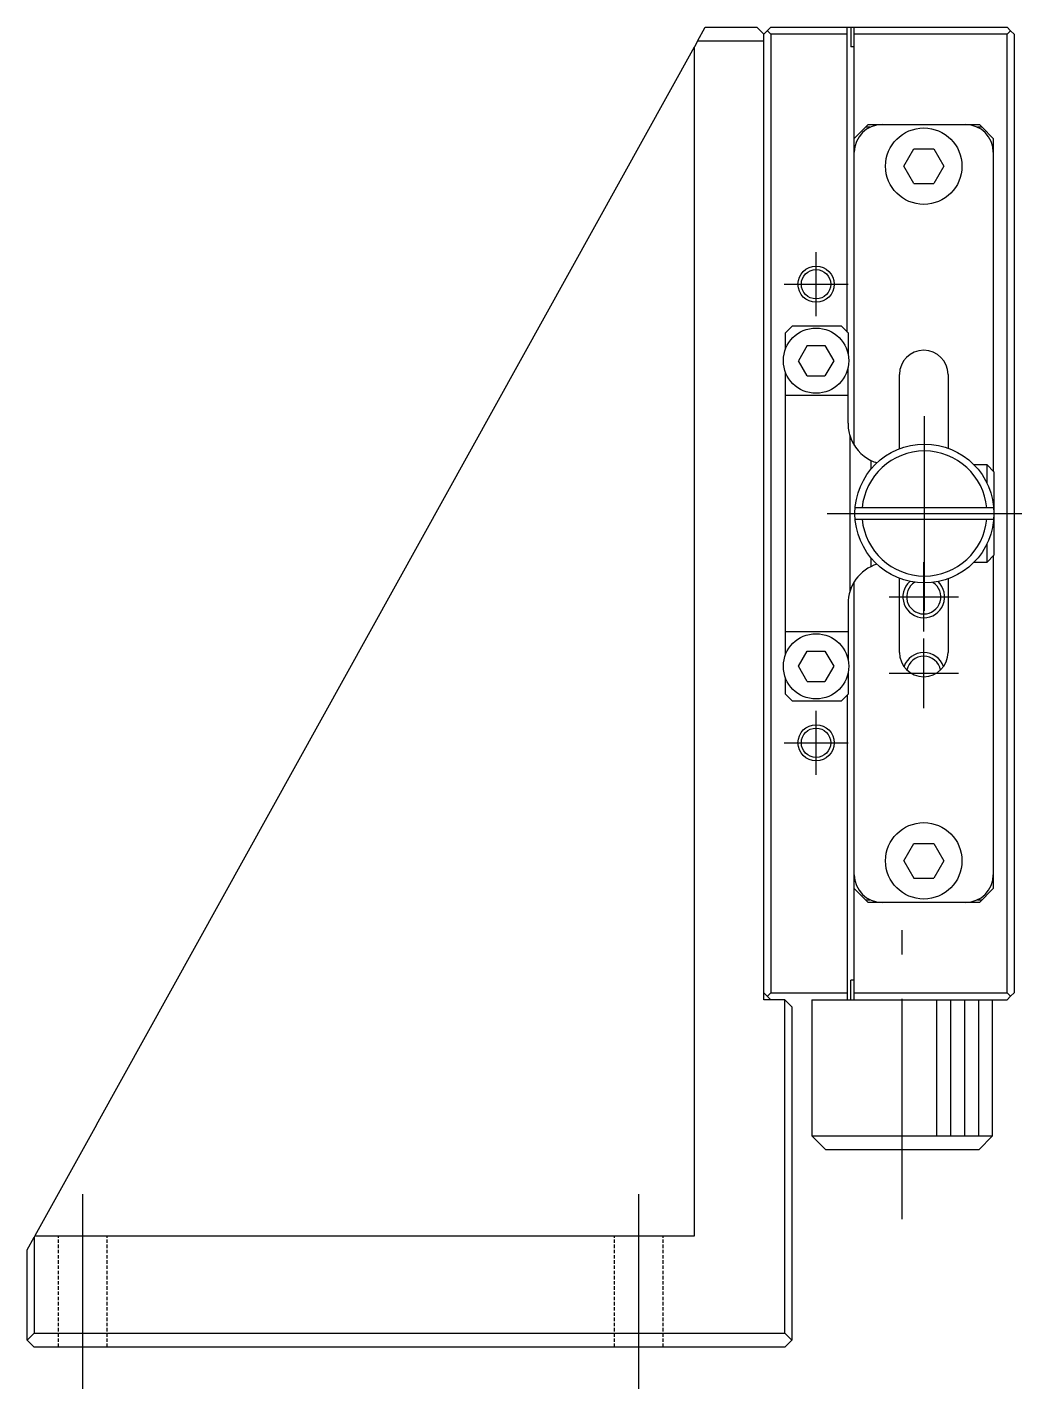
# Model space of a CAD drawing. Extents: x 0 to 393, y -8 to 273.
# Drawn here: x 0 to 71.5, y 90.9 to 188.9 of the extents above; entities that cross this region are included whole.
import ezdxf

# ---------------------------------------------------------------- set-up
doc = ezdxf.new("R2010")
doc.units = 0
doc.header["$LTSCALE"] = 0.5
doc.linetypes.add('CENTER', pattern=[50.8, 31.75, -6.35, 6.35, -6.35])
doc.linetypes.add('DASHED', pattern=[0.75, 0.5, -0.25])
for name, color, linetype in [('MSM_CENTER', 1, 'CENTER'), ('MSM_CONTINUOUS', 7, 'CONTINUOUS'), ('MSM_DASHED', 4, 'DASHED'), ('MSM_NARROW', 5, 'CONTINUOUS')]:
    doc.layers.add(name, color=color, linetype=linetype)

msp = doc.modelspace()

# ---------------------------------------------------------------- linework, layer by layer
at = {"layer": 'MSM_CENTER'}
for p, q in [((56.75, 168.105071), (56.75, 172.705071)), ((54.45, 170.405071), (59.05, 170.405071)), ((64.55, 146.905071), (64.55, 160.905071)), ((57.55, 153.905071), (71.55, 153.905071)), ((64.5, 145.405071), (64.5, 150.405071)), ((62, 147.905071), (67, 147.905071)), ((64.5, 139.905071), (64.5, 144.905071)), ((62, 142.405071), (67, 142.405071)), ((56.75, 135.105071), (56.75, 139.705071)), ((54.45, 137.405071), (59.05, 137.405071)), ((62.95, 103.105071), (62.95, 123.905071)), ((4, 90.905071), (4, 104.905071)), ((44, 90.905071), (44, 104.905071))]:
    msp.add_line(p, q, dxfattribs=at)
at = {"layer": 'MSM_CONTINUOUS'}
for p, q in [((48.224887, 187.905071), (48.779197, 188.905071)), ((48.779197, 188.905071), (52.5, 188.905071)), ((53, 188.405071), (52.5, 188.905071)), ((53, 188.405071), (53.5, 188.905071)), ((53, 118.905071), (53, 188.405071)), ((53.5, 188.405071), (53.25, 188.655071)), ((53.5, 188.905071), (70.5, 188.905071)), ((59, 188.405071), (53.5, 188.405071)), ((53.5, 188.405071), (53.5, 119.405071)), ((59, 166.955071), (59, 188.905071)), ((59.25, 188.905071), (59.25, 187.505071)), ((59.5, 158.825091), (59.5, 188.905071)), ((70.5, 188.405071), (59.5, 188.405071)), ((70.5, 188.905071), (70.75, 188.655071)), ((70.75, 188.655071), (70.5, 188.405071)), ((70.5, 119.405071), (70.5, 188.405071)), ((71, 188.405071), (70.75, 188.655071)), ((71, 188.405071), (71, 119.405071)), ((4.988781, 109.905071), (48, 187.499363)), ((48.224887, 187.905071), (48, 187.499363)), ((48, 101.905071), (48, 187.499363)), ((53, 187.905071), (48.224887, 187.905071)), ((59.5, 187.505071), (59.25, 187.505071)), ((60.3, 181.705071), (59.5, 180.905071)), ((60.3, 181.705071), (60.5, 181.905071)), ((60.62822, 181.705071), (60.3, 181.705071)), ((60.5, 181.905071), (68.5, 181.905071)), ((68.7, 181.705071), (68.37178, 181.705071)), ((68.5, 181.905071), (68.7, 181.705071)), ((69.5, 180.905071), (68.7, 181.705071)), ((69.5, 180.905071), (69.5, 156.955071)), ((63.056624, 178.90507), (63.778312, 180.15507)), ((63.778312, 180.15507), (65.221688, 180.155071)), ((65.221688, 180.155071), (65.943376, 178.905071)), ((63.778312, 177.65507), (63.056624, 178.90507)), ((65.943376, 178.905071), (65.221688, 177.655071)), ((63.778312, 177.65507), (65.221688, 177.655071)), ((54.55, 166.905071), (55.05, 167.405071)), ((54.55, 165.731206), (54.55, 166.905071)), ((55.05, 167.405071), (58.55, 167.405071)), ((58.55, 167.405071), (59.05, 166.905071)), ((59.05, 166.905071), (59.05, 165.387253)), ((56.114915, 166.00507), (55.479829, 164.90507)), ((56.114915, 166.00507), (57.385085, 166.005071)), ((57.385085, 166.005071), (58.020171, 164.905071)), ((56.114915, 163.80507), (55.479829, 164.90507)), ((58.020171, 164.905071), (57.385085, 163.805071)), ((54.55, 143.731206), (54.55, 164.078935)), ((56.114915, 163.80507), (57.385085, 163.805071)), ((59.05, 160.405071), (59.05, 164.422888)), ((62.75, 158.569832), (62.75, 163.905071)), ((66.25, 163.905071), (66.25, 158.607198)), ((59.05, 162.405071), (54.55, 162.405071)), ((59.2, 148.34182), (59.2, 159.468321)), ((60.7, 157.725985), (60.7, 157.09529)), ((69.05, 157.405071), (68.120714, 157.405071)), ((69.05, 156.08452), (69.05, 157.405071)), ((69.05, 157.405071), (69.55, 156.905071)), ((69.55, 156.905071), (69.55, 150.905071)), ((69.533974, 154.305071), (59.566026, 154.305071)), ((59.566026, 153.505071), (69.533974, 153.505071)), ((69.05, 150.405071), (69.05, 151.725621)), ((60.7, 150.714851), (60.7, 150.084156)), ((68.120714, 150.405071), (69.05, 150.405071)), ((69.55, 150.905071), (69.05, 150.405071)), ((69.5, 150.855071), (69.5, 126.905071)), ((59.5, 118.905071), (59.5, 148.985309)), ((62.75, 143.905071), (62.75, 149.240309)), ((66.25, 149.202943), (66.25, 143.905071)), ((59.05, 147.405071), (59.05, 143.387253)), ((54.55, 145.405071), (59.05, 145.405071)), ((55.479829, 142.90507), (56.114915, 144.00507)), ((56.114915, 144.00507), (57.385085, 144.005071)), ((57.385085, 144.005071), (58.020171, 142.905071)), ((56.114915, 141.80507), (55.479829, 142.90507)), ((58.020171, 142.905071), (57.385085, 141.805071)), ((59.05, 142.422888), (59.05, 140.905071)), ((54.55, 140.905071), (54.55, 142.078935)), ((56.114915, 141.80507), (57.385085, 141.805071)), ((55.05, 140.405071), (54.55, 140.905071)), ((58.55, 140.405071), (55.05, 140.405071)), ((59.05, 140.905071), (58.55, 140.405071)), ((59, 140.855071), (59, 118.905071)), ((63.056624, 128.90507), (63.778312, 130.15507)), ((63.778312, 130.15507), (65.221688, 130.155071)), ((65.221688, 130.155071), (65.943376, 128.905071)), ((63.056624, 128.90507), (63.778312, 127.65507)), ((65.943376, 128.905071), (65.221688, 127.655071)), ((63.778312, 127.65507), (65.221688, 127.655071)), ((59.5, 126.905071), (60.5, 125.905071)), ((69.5, 126.905071), (68.5, 125.905071)), ((60.3, 126.105071), (60.62822, 126.105071)), ((68.5, 125.905071), (60.5, 125.905071)), ((68.37178, 126.105071), (68.7, 126.105071)), ((59.25, 118.905071), (59.25, 120.305071)), ((59.5, 120.305071), (59.25, 120.305071)), ((53.5, 118.905071), (53, 119.405071)), ((54.5, 118.905071), (53, 118.905071)), ((53.25, 119.155071), (53.5, 119.405071)), ((53.5, 119.405071), (59, 119.405071)), ((54.5, 94.905071), (54.5, 118.905071)), ((54.5, 118.905071), (55, 118.405071)), ((56.45, 118.905071), (56.45, 109.105071)), ((56.450001, 118.905071), (70.5, 118.905071)), ((59.5, 119.405071), (70.5, 119.405071)), ((69.45, 109.105071), (69.45, 118.905071)), ((70.5, 119.405071), (70.75, 119.155071)), ((70.75, 119.155071), (70.5, 118.905071)), ((70.75, 119.155071), (71, 119.405071)), ((55, 118.405071), (55, 94.405071)), ((4.988781, 109.905071), (0.554309, 101.905071)), ((56.45, 109.105071), (69.45, 109.105071)), ((56.45, 109.105071), (57.45, 108.105071)), ((68.45, 108.105071), (69.45, 109.105071)), ((68.45, 108.105071), (57.45, 108.105071)), ((0, 100.905071), (0.5, 101.807094)), ((0.554309, 101.905071), (0.5, 101.807094)), ((0.5, 101.807094), (0.5, 94.905071)), ((0.554309, 101.905071), (48, 101.905071)), ((0, 94.405071), (0, 100.905071)), ((0.5, 94.905071), (0, 94.405071)), ((0, 94.405071), (0.5, 93.905071)), ((0.5, 94.905071), (54.5, 94.905071)), ((55, 94.405071), (54.5, 94.905071)), ((54.5, 93.905071), (55, 94.405071)), ((54.5, 93.905071), (0.5, 93.905071))]:
    msp.add_line(p, q, dxfattribs=at)
for centre, radius in [((64.5, 178.905071), 2.75), ((56.75, 170.405071), 1.0565), ((56.75, 164.905071), 2.35), ((64.55, 153.905071), 5), ((56.75, 142.905071), 2.35), ((56.75, 137.405071), 1.0565), ((64.5, 128.905071), 2.75)]:
    msp.add_circle(centre, radius, dxfattribs=at)
for centre, radius, start, end in [((61.5, 179.905071), 2, 90, 180), ((67.5, 179.905071), 2, 0, 90), ((64.5, 163.905071), 1.75, 0, 180), ((62.05, 160.405071), 3, 180, 198.194872), ((62.050012, 160.405081), 3.000015, 198.194989, 243.256199), ((64.55, 153.905071), 4.5, 5.099689, 174.900311), ((62.05, 160.405071), 3, 243.256316, 252.096002), ((64.55, 153.905071), 4.5, 185.099689, 354.900311), ((62.05, 147.405071), 3, 107.903998, 180.00001985), ((64.5, 147.905071), 1.2295, 121.51056874, 57.53452371), ((64.5, 143.905071), 1.75, 180, 0), ((64.5, 142.405071), 1.2295, 10.92676238, 169.07323762), ((61.5, 127.905071), 2, 180, 270), ((67.5, 127.905071), 2, 270, 0)]:
    msp.add_arc(centre, radius, start, end, dxfattribs=at)
at = {"layer": 'MSM_DASHED'}
for p, q in [((2.25, 93.905071), (2.25, 101.905071)), ((5.75, 93.905071), (5.75, 101.905071)), ((42.25, 93.905071), (42.25, 101.905071)), ((45.75, 93.905071), (45.75, 101.905071))]:
    msp.add_line(p, q, dxfattribs=at)
at = {"layer": 'MSM_NARROW'}
for p, q in [((65.45, 109.105071), (65.45, 118.905071)), ((66.45, 109.105071), (66.45, 118.905071)), ((67.45, 109.105071), (67.45, 118.905071)), ((68.45, 109.105071), (68.45, 118.905071))]:
    msp.add_line(p, q, dxfattribs=at)
for centre in [(56.75, 170.405071), (56.75, 137.405071)]:
    msp.add_circle(centre, 1.3, dxfattribs=at)
for centre, start, end in [((64.5, 147.905071), 132.11176528, 46.93332717), ((64.5, 147.905071), 88.08978683, 90), ((64.5, 142.405071), 18.62933057, 161.37066943)]:
    msp.add_arc(centre, 1.5, start, end, dxfattribs=at)

doc.saveas('drawing.dxf')
